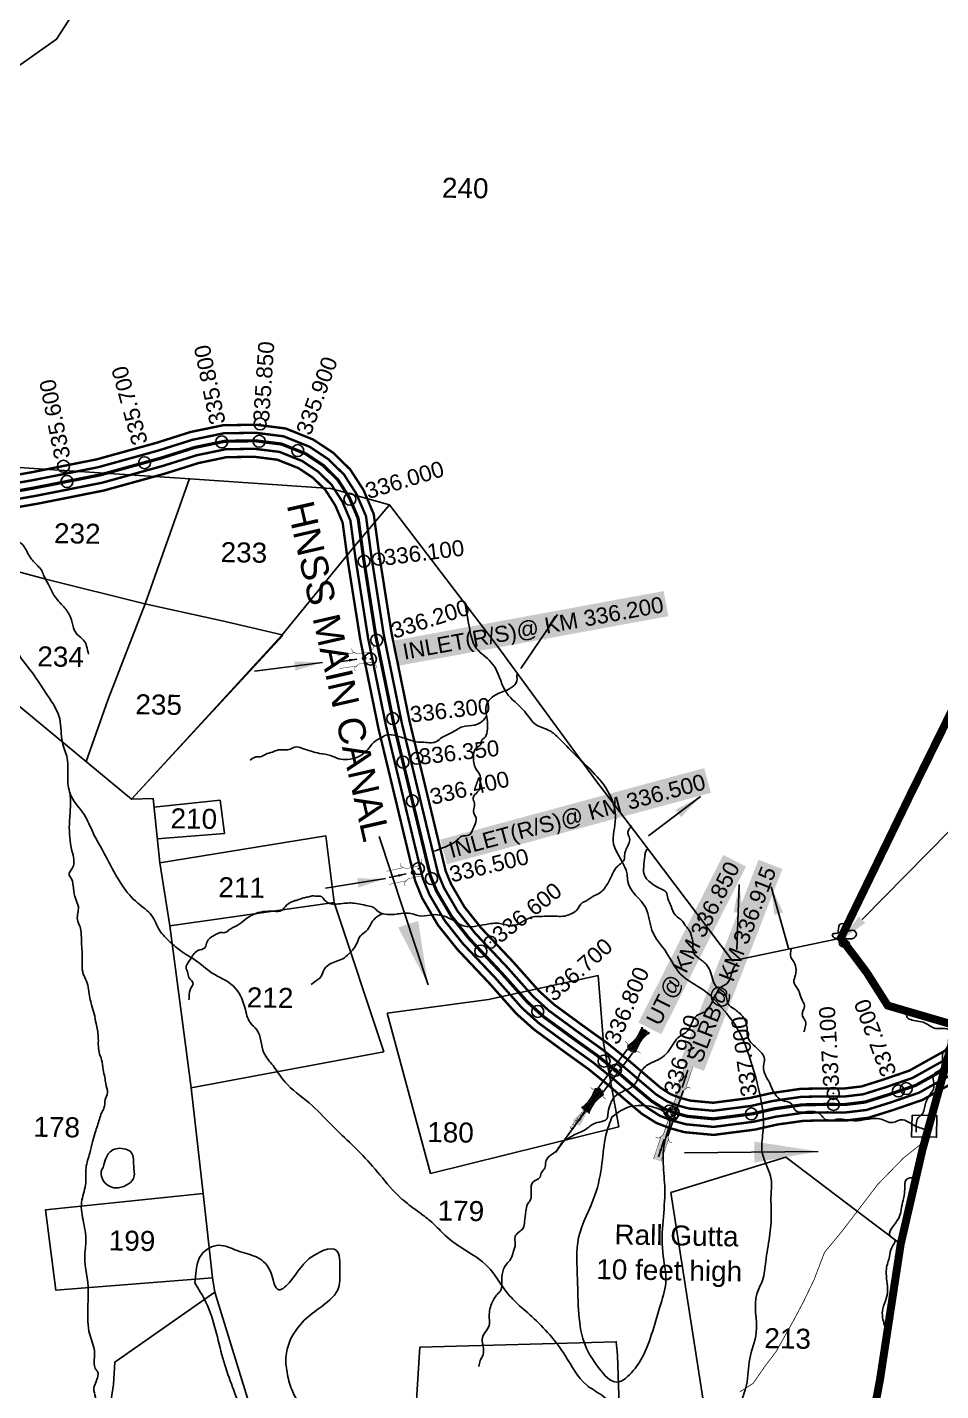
# Model space of a CAD drawing. Header units: feet. Extents: x 795890 to 801423, y 1560112 to 1569674.
# Drawn here: x 798912 to 800054, y 1566978 to 1568683 of the extents above; entities that cross this region are included whole.
import ezdxf
from ezdxf import colors
from ezdxf.entities.mleader import LeaderData, LeaderLine
from ezdxf.enums import TextEntityAlignment as Align
from ezdxf.math import Vec2, Vec3

# ---------------------------------------------------------------- set-up
doc = ezdxf.new("R2010")
doc.units = ezdxf.units.FT
doc.header["$LTSCALE"] = 15
doc.header["$MEASUREMENT"] = 0
doc.header["$PDMODE"] = 32
doc.header["$PDSIZE"] = 15
doc.linetypes.add('ACAD_ISO02W100', pattern=[15, 12, -3])
doc.linetypes.add('HIDDEN2', pattern=[0.1875, 0.125, -0.0625])
for name, color, linetype in [('CANAL1', 7, 'Continuous'), ('CRDS STONES', 7, 'Continuous'), ('CSMark', 72, 'Continuous'), ('HILL', 17, 'Continuous'), ('PLOT', 7, 'Continuous'), ('PLOT NO', 7, 'Continuous'), ('ROADS', 6, 'Continuous'), ('STRUCTURE', 5, 'Continuous'), ('TANKS-STREAM', 4, 'Continuous'), ('text2', 7, 'Continuous'), ('VILLAGE STONES', 240, 'Continuous')]:
    doc.layers.add(name, color=color, linetype=linetype)
doc.layers.add('VILLAGE BOUNDRY', color=5, linetype='HIDDEN2', lineweight=100)
doc.styles.get("Standard").update_dxf_attribs({"font": 'arial.ttf'})
doc.dimstyles.get("Standard").update_dxf_attribs({"dimtxt": 0.18, "dimasz": 35, "dimexe": 0.18, "dimexo": 0.0625, "dimgap": 0.09, "dimtad": 0, "dimtih": 1, "dimtoh": 1, "dimdec": 4, "dimzin": 0, "dimdsep": 46, "dimtxsty": 'Standard', "dimcen": 0.09, "dimadec": 0, "dimazin": 0, "dimtfac": 1, "dimtdec": 4, "dimtofl": 0, "dimtmove": 0, "dimatfit": 3, "dimfxl": 1, "dimtolj": 1, "dimtzin": 0, "dimarcsym": 0})

# ---------------------------------------------------------------- blocks, each defined once
blk = doc.blocks.new('UT')
at = {"layer": 'STRUCTURE'}
h = blk.add_hatch(dxfattribs=at)
h.set_pattern_fill('DASH', color=150, scale=8, angle=-39.6278, style=0)
h.set_pattern_definition([(320.372247933, (-4370.464, -6260.8811), (1.40800153113, 0.132407282), [1, -1])])
h.paths.add_polyline_path([(765163, 1700681.9), (765165.6, 1700680.6), (765167.2, 1700680.3), (765169.1, 1700680), (765172.4, 1700679.6), (765176.4, 1700679.3), (765179.5, 1700679.5), (765183.1, 1700679.9), (765187.7, 1700680.9), (765188.9, 1700681.2), (765193.1, 1700682.2), (765196.1, 1700680.2), (765196.1, 1700672.2), (765193.1, 1700670.2), (765190.5, 1700670.8), (765188.1, 1700671.3), (765185.5, 1700671.8), (765183.6, 1700672.1), (765181, 1700672.5), (765180.3, 1700672.5), (765178.5, 1700672.6), (765176.7, 1700672.6), (765174.6, 1700672.5), (765172.5, 1700672.3), (765170.4, 1700672), (765168.5, 1700671.7), (765166.1, 1700671.2), (765165, 1700670.8), (765163, 1700669.7)])
h.paths.add_polyline_path([(765259.1, 1700682.2), (765256.1, 1700680.2), (765256.1, 1700672.2), (765259.1, 1700670.2), (765261.9, 1700671), (765264.4, 1700671.6), (765266.4, 1700672), (765269.1, 1700672.5), (765272.7, 1700673), (765276.1, 1700673.1), (765278.6, 1700672.9), (765281.2, 1700672.7), (765283.9, 1700672.3), (765286.4, 1700671.9), (765288, 1700671.3), (765289.2, 1700670.6), (765289.1, 1700682.7), (765287.6, 1700681.8), (765285.7, 1700681.2), (765283, 1700680.7), (765281.2, 1700680.4), (765276.7, 1700679.9), (765272.7, 1700679.9), (765268.7, 1700680.3), (765264.8, 1700681), (765261.2, 1700681.7)])
at = {"layer": 'STRUCTURE', "color": 150, "const_width": 0.628}
for points in [[(765190.1, 1700688.2), (765190.1, 1700684.2), (765196.1, 1700680.2), (765256.1, 1700680.2), (765262.1, 1700684.2), (765262.1, 1700688.2)], [(765190.1, 1700664.2), (765190.1, 1700668.2), (765196.1, 1700672.2), (765256.1, 1700672.2), (765262.1, 1700668.2), (765262.1, 1700664.2)]]:
    blk.add_lwpolyline(points, dxfattribs=at)
at = {"layer": 'STRUCTURE', "color": 150}
for points in [[(765196.1, 1700680.2), (765256.1, 1700680.2)], [(765196.1, 1700672.2), (765256.1, 1700672.2)], [(765196.1, 1700672.2), (765256.1, 1700672.2)]]:
    blk.add_lwpolyline(points, dxfattribs=at)
at = {"layer": 'STRUCTURE', "color": 0}
blk.add_circle((765226.1, 1700676.2), 1.89, dxfattribs=at)
at = {"layer": 'STRUCTURE', "color": 150}
for points in [[(765163, 1700681.9), (765164.4, 1700681.1), (765167.9, 1700680.2), (765171.2, 1700679.8), (765176.1, 1700679.4), (765184.7, 1700680.3), (765193.1, 1700682.2)], [(765289.1, 1700682.7), (765287.8, 1700681.9), (765284.3, 1700680.9), (765280.9, 1700680.4), (765276.1, 1700679.8), (765267.4, 1700680.5), (765259.1, 1700682.2)], [(765163, 1700669.7), (765164.3, 1700670.6), (765167.8, 1700671.6), (765171.2, 1700672.1), (765176, 1700672.6), (765184.7, 1700672), (765193.1, 1700670.2)], [(765289.2, 1700670.6), (765287.8, 1700671.4), (765284.2, 1700672.3), (765280.9, 1700672.7), (765276.1, 1700673.1), (765267.4, 1700672.2), (765259.1, 1700670.2)]]:
    blk.add_spline(points, degree=3, dxfattribs=at)
at = {"layer": 'STRUCTURE', "color": 0}
blk.add_text('STREAM', height=5, dxfattribs=at).set_placement((765148.2, 1700675.8), align=Align.MIDDLE_CENTER)
for points in [[(765190.9, 1700676), (765164.2, 1700675.8)], [(765289.3, 1700676.7), (765265.4, 1700676.4)]]:
    blk.add_leader(points, dimstyle='Standard', override={"dimasz": 10, "dimgap": 0.09, "dimtad": 0}, dxfattribs=at)
blk = doc.blocks.new('SLB')
at = {"layer": 'STRUCTURE'}
h = blk.add_hatch(dxfattribs=at)
h.set_pattern_fill('DOTS', color=6, scale=20, angle=320.3722, style=0)
h.set_pattern_definition([(320.372247934, (-159.4327, -72.9564), (1.2786241598, 0.5641323054), [0, -1.25])])
h.paths.add_polyline_path([(769699.5, 1706871.1), (769699.5, 1706861.1), (769729.1, 1706861.1), (769732.1, 1706863.1), (769792.1, 1706863.1), (769795.1, 1706861.1), (769824.7, 1706861.1), (769824.7, 1706871.1), (769795.1, 1706871.1), (769792.1, 1706869.1), (769732.1, 1706869.1), (769729.1, 1706871.1)])
at = {"layer": 'STRUCTURE', "color": 6, "linetype": 'ACAD_ISO02W100', "ltscale": 0.5, "const_width": 0.5}
for points in [[(769699.5, 1706871.1), (769729.1, 1706871.1)], [(769795.1, 1706871.1), (769824.7, 1706871.1)], [(769699.5, 1706861.1), (769729.1, 1706861.1)], [(769795.1, 1706861.1), (769824.7, 1706861.1)]]:
    blk.add_lwpolyline(points, dxfattribs=at)
at = {"layer": 'STRUCTURE', "color": 6, "const_width": 0.628}
for points in [[(769726.1, 1706877.1), (769726.1, 1706873.1), (769732.1, 1706869.1), (769792.1, 1706869.1), (769798.1, 1706873.1), (769798.1, 1706877.1)], [(769726.1, 1706855.1), (769726.1, 1706859.1), (769732.1, 1706863.1), (769792.1, 1706863.1), (769798.1, 1706859.1), (769798.1, 1706855.1)]]:
    blk.add_lwpolyline(points, dxfattribs=at)
at = {"layer": 'STRUCTURE', "color": 6}
blk.add_lwpolyline([(769732.1, 1706863.1), (769792.1, 1706863.1)], dxfattribs=at)
blk.add_lwpolyline([(769732.1, 1706863.1), (769792.1, 1706863.1)], dxfattribs=at)
at = {"layer": 'STRUCTURE', "color": 0}
blk.add_circle((769762.1, 1706866.1), 1.24, dxfattribs=at)
for points in [[(769703.8, 1706866), (769726.7, 1706866)], [(769818.6, 1706865.8), (769795.7, 1706865.8)]]:
    blk.add_leader(points, dimstyle='Standard', override={"dimasz": 10, "dimgap": 0.09, "dimtad": 0}, dxfattribs=at)
blk = doc.blocks.new('IN')
at = {"layer": 'STRUCTURE', "color": 190, "const_width": 0.5}
for points in [[(763871.3, 1696666), (763849.3, 1696666)], [(763895.1, 1696672), (763895.1, 1696668), (763889.1, 1696664), (763881.7, 1696664), (763874.3, 1696664), (763868.3, 1696668), (763868.3, 1696672)], [(763871.3, 1696649.2), (763849.3, 1696649.2)], [(763868.3, 1696643.2), (763868.3, 1696647.2), (763874.3, 1696651.2), (763881.7, 1696651.2), (763881.7, 1696651.2), (763881.7, 1696651.2), (763889.1, 1696651.2), (763895.1, 1696647.2), (763895.1, 1696643.2)]]:
    blk.add_lwpolyline(points, dxfattribs=at)
at = {"layer": 'STRUCTURE', "color": 0}
blk.add_circle((763881.7, 1696657.6), 2.11, dxfattribs=at)
blk.add_leader([(763872.7, 1696657.6), (763851.2, 1696657.6)], dimstyle='Standard', override={"dimasz": 10, "dimgap": 0.09, "dimtad": 0}, dxfattribs=at)

msp = doc.modelspace()

# ---------------------------------------------------------------- linework, layer by layer
at = {"layer": 'CANAL1', "color": 1, "const_width": 3}
for points in [[(798867.1, 1568117.9), (798917.5, 1568126.6), (798998.2, 1568142.6), (799072.8, 1568163.2), (799116, 1568176.9), (799156.5, 1568185.3), (799197.9, 1568186), (799234.8, 1568181.3), (799269.5, 1568167.4), (799294.6, 1568150.7), (799315.7, 1568130), (799332.4, 1568104.2), (799345.1, 1568074.3), (799352.3, 1568021.4), (799367.5, 1567924.9), (799390, 1567815), (799425.3, 1567668.7), (799435.1, 1567628.1), (799441.9, 1567611.6), (799458.5, 1567583.2), (799479.4, 1567556.9), (799519.2, 1567514.7), (799551.9, 1567478), (799570.7, 1567461.1), (799607, 1567434.5), (799637.9, 1567412.4), (799664.5, 1567390.8), (799688.1, 1567370.5), (799704.3, 1567356.8), (799716.5, 1567349), (799727.9, 1567344.6), (799741.1, 1567341), (799769.7, 1567338.3), (799815.3, 1567344.2), (799842.2, 1567350.3), (799879.3, 1567355.7), (799912, 1567356.3), (799933.3, 1567356.1), (799955.3, 1567358.7), (799982.3, 1567367.2), (800015, 1567378.4), (800131, 1567443.1)], [(798874, 1568078.5), (798924.9, 1568087.3), (799007.4, 1568103.7), (799084.1, 1568124.9), (799126.1, 1568138.1), (799160.9, 1568145.4), (799195.7, 1568145.9), (799224.7, 1568142.2), (799250.8, 1568131.8), (799269.3, 1568119.5), (799284.5, 1568104.6), (799296.9, 1568085.3), (799306.2, 1568063.6), (799312.7, 1568015.5), (799328.2, 1567917.8), (799351, 1567806.3), (799386.4, 1567659.3), (799396.9, 1567615.8), (799405.9, 1567593.8), (799425.4, 1567560.5), (799449.2, 1567530.7), (799489.7, 1567487.7), (799523.5, 1567449.7), (799545.4, 1567430.1), (799583.5, 1567402.1), (799613.6, 1567380.5), (799638.8, 1567360.1), (799662.1, 1567340), (799680.6, 1567324.4), (799698.4, 1567313.2), (799715.4, 1567306.6), (799733.9, 1567301.5), (799770.4, 1567298.1), (799822.3, 1567304.8), (799849.5, 1567311), (799882.6, 1567315.7), (799912.2, 1567316.3), (799935.5, 1567316.1), (799963.7, 1567319.5), (799994.8, 1567329.2), (800031.4, 1567341.8), (800154.6, 1567410.4)]]:
    msp.add_lwpolyline(points, dxfattribs=at)
at = {"layer": 'CANAL1', "color": 5, "const_width": 3}
for points in [[(798868.9, 1568108), (798919.4, 1568116.8), (799000.5, 1568132.9), (799075.6, 1568153.7), (799118.5, 1568167.2), (799157.6, 1568175.3), (799197.4, 1568175.9), (799232.2, 1568171.5), (799264.8, 1568158.5), (799288.2, 1568142.9), (799307.9, 1568123.7), (799323.5, 1568099.4), (799335.4, 1568071.7), (799342.4, 1568019.9), (799357.7, 1567923.1), (799380.3, 1567812.8), (799415.6, 1567666.3), (799425.6, 1567625), (799432.9, 1567607.2), (799450.2, 1567577.5), (799471.9, 1567550.3), (799511.8, 1567508), (799544.8, 1567470.9), (799564.3, 1567453.4), (799601.1, 1567426.4), (799631.8, 1567404.4), (799658.1, 1567383.1), (799681.6, 1567362.9), (799698.4, 1567348.7), (799712, 1567340.1), (799724.8, 1567335.1), (799739.3, 1567331.1), (799769.9, 1567328.3), (799817, 1567334.3), (799844, 1567340.5), (799880.1, 1567345.7), (799912.1, 1567346.3), (799933.8, 1567346.1), (799957.4, 1567348.9), (799985.4, 1567357.7), (800019.1, 1567369.3), (800136.9, 1567434.9)], [(798872.3, 1568088.3), (798923, 1568097.2), (799005.1, 1568113.4), (799081.3, 1568134.5), (799123.6, 1568147.8), (799159.8, 1568155.3), (799196.3, 1568155.9), (799227.2, 1568152), (799255.5, 1568140.7), (799275.6, 1568127.3), (799292.3, 1568110.9), (799305.8, 1568090), (799315.9, 1568066.3), (799322.6, 1568017), (799338, 1567919.5), (799360.7, 1567808.4), (799396.1, 1567661.6), (799406.5, 1567618.8), (799414.9, 1567598.3), (799433.7, 1567566.2), (799456.7, 1567537.2), (799497.1, 1567494.5), (799530.6, 1567456.8), (799551.7, 1567437.8), (799589.4, 1567410.2), (799619.7, 1567388.5), (799645.2, 1567367.8), (799668.6, 1567347.6), (799686.6, 1567332.5), (799702.9, 1567322.1), (799718.5, 1567316.1), (799735.7, 1567311.4), (799770.2, 1567308.1), (799820.5, 1567314.6), (799847.7, 1567320.8), (799881.8, 1567325.7), (799912.2, 1567326.3), (799934.9, 1567326.1), (799961.6, 1567329.3), (799991.7, 1567338.7), (800027.3, 1567350.9), (800148.7, 1567418.6)]]:
    msp.add_lwpolyline(points, dxfattribs=at)
at = {"layer": 'CANAL1', "color": 1, "linetype": 'HIDDEN2', "ltscale": 5, "const_width": 4}
for points in [[(798961.3, 1568115), (799002.8, 1568123.2), (799078.5, 1568144.1), (799121, 1568157.5), (799158.7, 1568165.3), (799196.8, 1568165.9), (799201.8, 1568165.3)], [(799201.8, 1568165.3), (799229.7, 1568161.8), (799260.2, 1568149.6), (799281.9, 1568135.1), (799300.1, 1568117.3), (799314.7, 1568094.7), (799325.6, 1568069), (799332.5, 1568018.4), (799333, 1568015.3)], [(798870.6, 1568098.2), (798919.8, 1568106.8), (798961.3, 1568115)], [(799333, 1568015.3), (799347.8, 1567921.3), (799352.7, 1567897.7), (799370.5, 1567810.6), (799381.7, 1567764.2)], [(799381.7, 1567764.2), (799405.9, 1567664), (799414.1, 1567629.8), (799416, 1567621.9), (799423.9, 1567602.7), (799442, 1567571.9), (799464.3, 1567543.8), (799479.1, 1567528)], [(799479.1, 1567528), (799504.4, 1567501.2), (799537.7, 1567463.9), (799558, 1567445.6), (799595.3, 1567418.3), (799625.8, 1567396.5), (799651.7, 1567375.4), (799675.1, 1567355.2), (799685.5, 1567346.5), (799692.5, 1567340.6), (799707.5, 1567331.1), (799721.7, 1567325.6), (799737.5, 1567321.3), (799770.1, 1567318.2), (799818.8, 1567324.5), (799845.9, 1567330.7), (799880.9, 1567335.7), (799912.1, 1567336.3), (799934.4, 1567336.1), (799959.5, 1567339.1), (799988.5, 1567348.2), (800011.4, 1567356), (800023.2, 1567360.1), (800142.8, 1567426.8)]]:
    msp.add_lwpolyline(points, dxfattribs=at)
at = {"layer": 'CSMark', "color": 3}
for p in [(799201.8, 1568165.3), (798961.3, 1568115), (799333, 1568015.3), (799381.7, 1567764.2), (799479.1, 1567528), (799647.4, 1567378.9), (800011.3, 1567356), (799719.8, 1567325.8)]:
    msp.add_point(p, dxfattribs=at)
at = {"layer": 'HILL'}
for points in [[(799643.5, 1567320.7), (799668.2, 1567334.1), (799715.6, 1567316.4), (799710.9, 1567296.3), (799709.2, 1567229.8), (799706.6, 1567151.5), (799710.4, 1567113.2), (799703, 1567083.1), (799679.3, 1567017), (799662.6, 1566995.9), (799651.9, 1566989.2), (799625.8, 1567007.8), (799609.9, 1567034.4), (799600, 1567117.4), (799601.4, 1567170), (799621.8, 1567222.6), (799630.6, 1567262.6), (799635.6, 1567297.7), (799643.4, 1567321.2)], [(799006.5, 1567257.4), (799016.9, 1567278.3), (799034.8, 1567280.3), (799042.1, 1567275.7), (799044.8, 1567259.5), (799044.6, 1567243.5), (799035.6, 1567235.1), (799022.5, 1567231.9), (799013, 1567234.7), (799004.1, 1567251.1), (799005.1, 1567254.9), (799006.5, 1567257.4)], [(799121.3, 1567113.1), (799122.9, 1567128.8), (799129.5, 1567148.3), (799151.3, 1567160.1), (799174.4, 1567153.5), (799197, 1567146), (799215.2, 1567128.9), (799226.6, 1567104.4), (799240.9, 1567115.1), (799264.1, 1567143), (799298.5, 1567153.8), (799302.8, 1567129.8), (799300, 1567104.3), (799276.5, 1567081.2), (799255.8, 1567063.9), (799240.9, 1567042.9)], [(799240.9, 1567042.7), (799235.5, 1567022.8), (799236.7, 1567001.2), (799242.6, 1566979.9), (799257.2, 1566958.1), (799281.7, 1566944), (799297.4, 1566920.2), (799310.1, 1566885.7), (799313.1, 1566842.4), (799304.9, 1566800.5), (799286.8, 1566766.3), (799254.9, 1566741.7), (799210.7, 1566726.1), (799155.2, 1566714.8), (799133.6, 1566698.8), (799089.1, 1566649.9), (799064.3, 1566621.1), (799030.9, 1566608.7), (799001.3, 1566621.6), (798982.9, 1566641), (798953.4, 1566645.9), (798927.9, 1566656.4), (798933.5, 1566688.7), (798957.4, 1566717.8), (798974.2, 1566722), (799054.9, 1566703.4), (799102.1, 1566754.5), (799140.6, 1566789.6), (799164.9, 1566832.3), (799191.6, 1566879.2), (799179.4, 1566954.3), (799156.3, 1567018.9), (799135.2, 1567088.8), (799121.3, 1567113.1)]]:
    msp.add_spline(points, degree=3, dxfattribs=at)
at = {"layer": 'PLOT'}
for points in [[(799070.6, 1569023), (799076.4, 1568994.6), (799081.4, 1568969), (799052.2, 1568888.7), (799016.8, 1568773.8), (798948.4, 1568667.8), (798861, 1568606.8), (798858.2, 1568682.4), (798821, 1568680.9), (798870, 1568774.7), (798915.7, 1568852.2), (798959.8, 1568929.4), (799022.3, 1569033.2)], [(798590, 1568001.9), (798611.2, 1567980.1), (798682.6, 1567988.2), (798726, 1567979.1), (798734, 1568138.3), (798895.5, 1568133), (799115.1, 1568118.3), (799291.4, 1568106.4), (799364.8, 1568086), (799499.4, 1567909.7), (799621.9, 1567742.8), (799678, 1567669.2), (799793.9, 1567515.9), (799929.4, 1567544.2)], [(799230.6, 1567923.1), (799155.5, 1567940.8), (799058.6, 1567961.9), (798934.9, 1567993.1), (798880.9, 1568007.5), (798898.6, 1568132.8)], [(798985.3, 1567764.9), (799012.8, 1567842.9), (799059.2, 1567961.9), (799114.8, 1568118.9)], [(798726, 1567979.1), (799042.2, 1567717.8), (799230.6, 1567923.1), (799321.5, 1568034.4), (799364.8, 1568086)], [(799231.3, 1567922.6), (799042.2, 1567717.8)], [(799042.2, 1567717.8), (799069, 1567718.7), (799077.5, 1567638.3), (799285, 1567672.1), (799295.6, 1567588.7), (799089.9, 1567559.6), (799077.5, 1567638.3)], [(799074.2, 1567668.3), (799158.5, 1567675), (799152.8, 1567716.5), (799070.1, 1567708)], [(799089.9, 1567559.6), (799116.9, 1567356.8), (799357.6, 1567402.1), (799295.6, 1567588.7)], [(799416.3, 1567250), (799362.1, 1567450.4), (799488.5, 1567467.5), (799625.9, 1567497.4), (799632.5, 1567413.1), (799651.7, 1567308.2), (799416.3, 1567250)], [(799116.9, 1567356.8), (799131.8, 1567224.9), (798934.4, 1567204.4), (798947.5, 1567104), (799143.3, 1567119.3), (799131.8, 1567224.9)], [(799716.9, 1567225.9), (799860.7, 1567270.3), (799950.2, 1567202.2), (800004.3, 1567161.4)], [(799716.9, 1567225.9), (799765.7, 1566912.6), (799799, 1566834.7), (799807, 1566810.5), (799806.1, 1566791.2)], [(799143.3, 1567119.3), (799146.4, 1567101.6), (799217.5, 1566870.1), (798990.8, 1566801.1), (799019.7, 1566986.1), (799021.2, 1567014.1), (799146.4, 1567101.6)], [(799825.6, 1566809.8), (799654.8, 1566812.6), (799656.1, 1566846.5), (799650.1, 1567022.6), (799648.5, 1567039.6), (799402.6, 1567032.6), (799390.5, 1566839.8), (799656.1, 1566846.5)]]:
    msp.add_lwpolyline(points, dxfattribs=at)
at = {"layer": 'ROADS', "linetype": 'HIDDEN2', "ltscale": 13, "const_width": 1}
msp.add_lwpolyline([(799803.2, 1566976.9), (799819.8, 1566987.5), (799834.7, 1567009.2), (799848.7, 1567027.5), (799870.2, 1567065.9), (799882.9, 1567089.9), (799895.8, 1567116.7), (799909, 1567151.2), (799931.6, 1567178.5), (799975.5, 1567236.1), (800007.8, 1567269.2), (800036.4, 1567291.9)], dxfattribs=at)
at = {"layer": 'TANKS-STREAM'}
for points in [[(798830.8, 1568135.1), (798832.9, 1568114.1), (798836.6, 1568100.3), (798837, 1568086.7), (798840.3, 1568069.5), (798846.8, 1568042), (798846.2, 1568027.3), (798849.5, 1568012.5), (798853.6, 1568002.7), (798857.1, 1567986.1), (798864.8, 1567963.9), (798870.6, 1567953.5), (798887, 1567926.6), (798902, 1567897.3), (798918.1, 1567875.6), (798937, 1567847.5), (798952.3, 1567818.1), (798955.6, 1567788.7), (798961.6, 1567769), (798962.3, 1567743), (798966.5, 1567721.9), (798982.9, 1567698.5), (798994.1, 1567675.6), (799003.3, 1567658.6), (799020, 1567627.5), (799030.9, 1567609.5), (799049.6, 1567588.2), (799067.3, 1567572.5), (799077.1, 1567554.1), (799090.6, 1567539.2), (799103.7, 1567528.1), (799121.8, 1567516.6), (799142.9, 1567500.5), (799169.3, 1567484.3), (799183.9, 1567457.4), (799190.8, 1567438.1), (799198.8, 1567429.6), (799207.8, 1567400.7), (799219.1, 1567384.7), (799234.2, 1567364.2), (799264.3, 1567338.1), (799292.2, 1567310.7), (799343.7, 1567259.1), (799368.5, 1567229.6), (799384.7, 1567214.3), (799404.8, 1567199.2), (799419.4, 1567187.4), (799434.2, 1567172.8), (799457.1, 1567155.6), (799488.4, 1567132.9), (799509, 1567104.5), (799522.7, 1567089.2), (799542.8, 1567071), (799584.6, 1567022.4), (799611.3, 1566985.5), (799630.4, 1566972.6), (799663.1, 1566934.6), (799670.6, 1566922.9), (799695.7, 1566886.5), (799730.9, 1566849.9), (799753.7, 1566828.1), (799788.8, 1566801.3), (799802.7, 1566791.8), (799804.5, 1566792.7), (799789.8, 1566810.1), (799785.5, 1566817.2), (799781.4, 1566833.6), (799779.4, 1566848.2), (799776.9, 1566871.9), (799777.5, 1566884.2), (799784.4, 1566897.6), (799792, 1566919.5), (799799.1, 1566941.3), (799803.3, 1566959.7), (799811.4, 1566985.5), (799815.4, 1567018), (799823.6, 1567050.9), (799824.4, 1567099.4), (799831.3, 1567116), (799835.5, 1567139.9), (799840.2, 1567170.7), (799842.4, 1567200.1), (799842.1, 1567223.4), (799842.4, 1567242.4), (799831.2, 1567275.9), (799831.9, 1567300.9), (799832.3, 1567323.8), (799829.5, 1567342.2), (799814.7, 1567396.8), (799798.6, 1567433.5), (799786.7, 1567449.7), (799758.4, 1567478.6), (799728.5, 1567499.6), (799711.5, 1567525.8), (799693.2, 1567553.9), (799685.3, 1567581.8), (799662.9, 1567614.8), (799662, 1567624), (799645.2, 1567661.7), (799647.5, 1567694.3), (799641.7, 1567720.8), (799596.8, 1567773.6), (799576.7, 1567794.3), (799565.3, 1567803.3), (799548.5, 1567810.7), (799533.7, 1567827.8), (799511, 1567851.2), (799497.3, 1567881.6), (799489.5, 1567891.5), (799472, 1567908.6), (799465.2, 1567930), (799459.5, 1567961.2)], [(798988.1, 1567899.2), (798985.9, 1567909.3), (798982.2, 1567916.5), (798974.7, 1567923.3), (798969.5, 1567932), (798965.9, 1567945.5), (798957.3, 1567958.2), (798945, 1567973.1), (798938.1, 1567986.4), (798932.2, 1567998), (798929.3, 1568004.2), (798924.1, 1568010.2), (798915, 1568020.8), (798907.1, 1568034.4), (798891.9, 1568047.6), (798886.1, 1568053.4), (798882.1, 1568063.3), (798877.3, 1568079.3), (798869.3, 1568088.4), (798866.6, 1568093.9), (798865.1, 1568106.8), (798859.4, 1568122.9), (798857.1, 1568134.4)], [(799524.1, 1567873.8), (799523.3, 1567863.4), (799519.2, 1567858.6), (799509, 1567853.2), (799493.2, 1567845.2), (799486.3, 1567836.1), (799486.9, 1567818), (799487, 1567802.4), (799483.2, 1567794.2), (799480.1, 1567791.2), (799479.9, 1567788.2), (799472.2, 1567780.2), (799469.9, 1567771.8), (799473, 1567755.9), (799479, 1567743.7), (799478.1, 1567737.9), (799477.6, 1567730.8), (799469.5, 1567719.4), (799471.1, 1567712.8), (799470.4, 1567700), (799473.1, 1567694.9), (799470.6, 1567683.8), (799463.9, 1567672.8), (799455.4, 1567671.4), (799449.6, 1567666.9), (799441.4, 1567661.4), (799420.9, 1567652.9)], [(799190.4, 1567766.5), (799197.8, 1567770.7), (799202.9, 1567770.9), (799209.6, 1567773.9), (799218.4, 1567776.8), (799225.5, 1567779.4), (799240.9, 1567780.4), (799245.9, 1567782.9), (799255.8, 1567781.4), (799277.4, 1567775.1), (799291.2, 1567772.3), (799301.5, 1567768.4), (799312.3, 1567767.6), (799325.8, 1567770.7), (799340.9, 1567784.1), (799344.8, 1567788.7), (799354.4, 1567794.6), (799360.8, 1567798), (799373.6, 1567796.9), (799389.3, 1567792.1), (799400.6, 1567789.1), (799410.2, 1567788.9), (799419.4, 1567788.5), (799423.8, 1567790.1), (799430.5, 1567795), (799443.4, 1567801.4), (799456.3, 1567808.4), (799471, 1567810.4), (799475.9, 1567812.1), (799484, 1567818.7), (799486.3, 1567822.2)], [(798965.4, 1567725.9), (798965.6, 1567707.7), (798964.4, 1567686.7), (798967.6, 1567653.4), (798968.2, 1567631.8), (798964.1, 1567623.1), (798966.9, 1567618.2), (798969.5, 1567606.5), (798972.3, 1567592.7), (798975.6, 1567583.3), (798974.4, 1567567.6), (798977.7, 1567558.4), (798979.3, 1567548.4), (798979.8, 1567532.9), (798980.5, 1567522.8), (798981.8, 1567499), (798985.7, 1567490.5), (798990.1, 1567469.1), (798992.2, 1567460.6), (798995.4, 1567449.4), (798997.8, 1567437.2), (799000.5, 1567420.9), (799001.5, 1567401.6), (799004.7, 1567392), (799006.6, 1567379.6), (799008.7, 1567370.1), (799009.8, 1567362.2), (799012.1, 1567351), (799009.3, 1567342.2), (799007.6, 1567331.5), (799004.7, 1567325.6), (799001.9, 1567317.6), (798996.8, 1567301), (798993.5, 1567289.6), (798989.9, 1567275.4), (798985.2, 1567257), (798984.5, 1567235.7), (798979.6, 1567213.9), (798982.1, 1567188.7), (798985, 1567161.5), (798983.8, 1567151.2), (798987.9, 1567108.4), (798987.5, 1567083.5), (798987.5, 1567069.1), (798988.8, 1567052.8), (798995.2, 1567031), (798995.7, 1567019.3), (798997.7, 1567004.6), (798999.1, 1567003), (799000.3, 1566998.9), (798995.1, 1566981.4), (798996.9, 1566970.1), (798998.1, 1566959.3), (799001.3, 1566945.7), (799007.2, 1566935.2), (799020.6, 1566897.8), (799045.7, 1566869.6), (799057.1, 1566846.4), (799078.1, 1566818.9), (799104.2, 1566792.9), (799121.1, 1566765.7), (799140.1, 1566747.2), (799164.7, 1566723.5), (799189, 1566689.2), (799210.8, 1566653.3), (799226.5, 1566619.1), (799238.3, 1566591.1), (799237.5, 1566580), (799242.8, 1566551.7), (799235.6, 1566527.4), (799227.4, 1566513.9), (799226.8, 1566480.4), (799228.6, 1566448.9), (799229.3, 1566420.2), (799233.6, 1566391.2), (799237.3, 1566354), (799237.7, 1566287.8), (799242.4, 1566252.7), (799246.2, 1566222.5), (799258.8, 1566194), (799270.2, 1566175.4), (799289.5, 1566061.2), (799291.9, 1566035.2), (799299.5, 1566003.9), (799313.9, 1565962), (799330.2, 1565926.1), (799348.6, 1565884.4), (799360.6, 1565869.5), (799368.9, 1565844.6), (799417.8, 1565784.9), (799459.4, 1565728.8), (799491.4, 1565686.2), (799487.8, 1565678.5), (799485.2, 1565672.9), (799482.6, 1565666.3), (799480.3, 1565659.8), (799471.1, 1565653.7), (799462.8, 1565634.5), (799460.6, 1565627.1), (799456, 1565618.7), (799448.2, 1565613.2), (799439.6, 1565605.1), (799434.5, 1565600), (799433.3, 1565592.6), (799429.9, 1565579), (799424.5, 1565572.1), (799416.1, 1565566.2), (799409.9, 1565562.5), (799404.6, 1565552.2), (799402.7, 1565546.4), (799398, 1565541.2), (799392.7, 1565535.5), (799384, 1565528.2), (799376.6, 1565520.2), (799371.9, 1565514.4), (799366.9, 1565509.3), (799358.8, 1565503.8), (799350.3, 1565502.2), (799345.4, 1565497.3), (799339.4, 1565491.7), (799336.6, 1565489.2), (799332.5, 1565487.4), (799326.9, 1565482.8), (799316.5, 1565479.6), (799303.7, 1565479), (799296.5, 1565476.3), (799288.6, 1565469.6), (799279.4, 1565465.2), (799269, 1565463.2), (799264.4, 1565458.7), (799255.6, 1565450.3), (799252.2, 1565444.1), (799249.1, 1565437.5), (799244, 1565433.4), (799238.4, 1565428.4), (799232.5, 1565420.4), (799227.4, 1565408.5), (799224, 1565399.9), (799219.2, 1565395.9), (799213.6, 1565392.3), (799206.7, 1565386.3), (799202.6, 1565377.4), (799199.1, 1565370.3), (799194.4, 1565363), (799187.8, 1565356), (799182.4, 1565347.8), (799177.5, 1565343.1), (799179.1, 1565330.6), (799175.6, 1565324), (799173.7, 1565317.2), (799176.2, 1565305.4), (799171.4, 1565299.4), (799168.2, 1565288.8), (799170.1, 1565278.7), (799171.9, 1565271.4), (799167.9, 1565257.3), (799167.3, 1565254.8), (799166.9, 1565248.6), (799168.1, 1565234.6), (799167.5, 1565226.6), (799168.5, 1565217.7), (799174.9, 1565213.1), (799184.5, 1565195.7), (799191.1, 1565192), (799193.9, 1565187.6), (799197.4, 1565179.1), (799199.9, 1565171.6), (799211.9, 1565157.7), (799218.5, 1565150.4), (799222.8, 1565141.3), (799226.1, 1565136), (799231.2, 1565136), (799239.5, 1565129.4)], [(799668.1, 1567684.6), (799663.8, 1567679), (799663.2, 1567674.1), (799664.8, 1567670.8), (799664.5, 1567663.3), (799659.1, 1567649.1), (799658.3, 1567642.1), (799653.7, 1567637.2), (799647.5, 1567631), (799642.8, 1567622.3), (799637.9, 1567612.6), (799633.6, 1567606.2), (799628, 1567600.7), (799620.6, 1567597.1), (799610.3, 1567590.5), (799606.4, 1567588.7), (799598.5, 1567578.4), (799592.1, 1567574.6), (799584, 1567571.7), (799574.5, 1567571.4), (799564, 1567571.7), (799553.3, 1567571.2), (799546.7, 1567571.2), (799531, 1567564.5), (799518.8, 1567559.6), (799502.8, 1567562.4), (799485.2, 1567561.2), (799474.4, 1567559.4), (799461.2, 1567558.5), (799447.7, 1567564.5), (799440.9, 1567568.3), (799419.2, 1567573.4), (799405.3, 1567571.7), (799391.6, 1567574.8), (799379.2, 1567575), (799370.9, 1567573.7), (799359.4, 1567574.1), (799351.4, 1567576.8), (799345.6, 1567581.9), (799337.6, 1567584.5), (799318.4, 1567588), (799310.8, 1567587.9), (799291.6, 1567587.1), (799285, 1567590.2), (799278, 1567596.5), (799275.7, 1567596.5), (799268.3, 1567596.8), (799262.2, 1567595.5), (799257.2, 1567594.4), (799251.4, 1567592.4), (799246.9, 1567591), (799236.5, 1567585.6), (799229.7, 1567578.7), (799220.1, 1567577.7), (799194.6, 1567573.8), (799184, 1567567), (799174.4, 1567560.1), (799163.5, 1567553.9), (799158.9, 1567551), (799152.8, 1567551.2), (799149.1, 1567549.5), (799144.6, 1567547.2), (799136.7, 1567539.5), (799134.2, 1567532.4), (799125, 1567528.5), (799114.8, 1567516.1), (799110.4, 1567506.7), (799112.1, 1567501.8), (799113.9, 1567494.7), (799119.1, 1567487.5), (799116.8, 1567482.5), (799114.2, 1567470.5), (799114, 1567467)], [(799777.3, 1567480.8), (799775, 1567482.3), (799770.1, 1567489.4), (799766.9, 1567500.5), (799762, 1567510.2), (799751.7, 1567519), (799745.1, 1567526.1), (799744.2, 1567533.3), (799743.9, 1567542), (799742.3, 1567548), (799738.7, 1567555.5), (799734.7, 1567560.1), (799731.2, 1567565.4), (799722.5, 1567572.7), (799717, 1567584.1), (799713.2, 1567593.7), (799710.8, 1567601.7), (799705.3, 1567605.4), (799699.3, 1567608.2), (799690.8, 1567613.9), (799685.1, 1567620.2), (799682.9, 1567625.4), (799682.9, 1567633.1), (799684.1, 1567646.5), (799685.1, 1567651.4), (799687.4, 1567655.9), (799687.8, 1567656.4)], [(798636, 1567626), (798649.2, 1567627.1), (798671.4, 1567625.5), (798695.5, 1567621), (798711.5, 1567615.9), (798722.3, 1567612), (798723.7, 1567602.2), (798726.4, 1567590), (798723.8, 1567574.2), (798725.9, 1567558.3), (798725.8, 1567549), (798723.1, 1567540.8), (798717.7, 1567514.5), (798715.9, 1567498.3), (798708.5, 1567489.5), (798706, 1567476.6), (798696.6, 1567463.2), (798688.8, 1567460), (798673.2, 1567454.8), (798664.1, 1567451.6), (798646.8, 1567447.9), (798639.9, 1567441.5), (798632.4, 1567425.5), (798624.5, 1567412.4), (798613.4, 1567395.4), (798610.9, 1567378.6), (798609.8, 1567361.4), (798607.7, 1567346.5), (798602.6, 1567338.7), (798602, 1567332.5), (798604.4, 1567320.4), (798603.7, 1567307), (798601.2, 1567300.3), (798599.2, 1567293.3), (798598.5, 1567278.2), (798598, 1567266.7), (798593.7, 1567257.8), (798596.4, 1567248.6), (798602.3, 1567239.1), (798608.7, 1567228.5), (798610.4, 1567209.5), (798609.9, 1567193), (798611.8, 1567178.5), (798613.9, 1567167), (798619.3, 1567155.6), (798620, 1567150.1), (798618.8, 1567141), (798621.4, 1567128.1), (798626.5, 1567119.9), (798625.9, 1567109.3), (798630.8, 1567095), (798632.5, 1567086.4), (798630.3, 1567076.1), (798624.7, 1567062.4), (798624.6, 1567055.2), (798627.5, 1567036.4), (798626.2, 1567030.4), (798623.2, 1567019.7), (798623.7, 1567017.3), (798627.9, 1567008.6), (798631.9, 1567000.9), (798632.6, 1566990.6), (798634.3, 1566970.8), (798638.6, 1566965.4), (798649.5, 1566951.4), (798658.6, 1566938.5), (798669.2, 1566928.8), (798675.5, 1566923), (798679.2, 1566914), (798684.5, 1566905.1), (798689.5, 1566901.3), (798695.2, 1566895.6), (798699.5, 1566889.2), (798701.6, 1566884.2), (798711.3, 1566878.5), (798717.7, 1566871), (798731.3, 1566865.6), (798749.6, 1566863.8), (798772.8, 1566868.4), (798792.6, 1566865.6), (798803.9, 1566868.9), (798812.5, 1566872.8), (798824.3, 1566870.4), (798835.8, 1566869.6), (798851.8, 1566875.3), (798861.4, 1566886.1), (798868.8, 1566888.9), (798883.7, 1566887), (798908, 1566897.1), (798915.9, 1566901.9), (798939.3, 1566895.8), (798949.9, 1566896.4), (798957.1, 1566899.6), (798969.8, 1566902.4), (798983.4, 1566904.4), (798991.6, 1566906.8)], [(799266.7, 1567486.2), (799274.2, 1567491.6), (799278.4, 1567495.3), (799282.3, 1567503.2), (799289.4, 1567511.2), (799306.3, 1567518.4), (799314.1, 1567524.5), (799324.2, 1567538.2), (799328.4, 1567546.8), (799335.5, 1567552.7), (799346.8, 1567569), (799356.5, 1567574.8)], [(799883.2, 1567427), (799884.5, 1567441.7), (799881.4, 1567447.1), (799882.1, 1567452.9), (799883.8, 1567460.3), (799881, 1567466.4), (799876.4, 1567478.9), (799870.7, 1567489.4), (799872.7, 1567498.1), (799873.4, 1567504.7), (799870.6, 1567514.3), (799867, 1567520.4), (799867.2, 1567530.7)], [(799476.6, 1567008.6), (799478.3, 1567016), (799482.1, 1567023.6), (799481.9, 1567033.6), (799480.7, 1567042.6), (799484.5, 1567051.7), (799489.7, 1567059.9), (799489.6, 1567069.1), (799492.6, 1567087.1), (799500, 1567099.2), (799503.5, 1567103.2), (799505.4, 1567111.3), (799505.8, 1567123.5), (799511, 1567136.4), (799516.4, 1567142.9), (799519.6, 1567151.5), (799522.2, 1567161.8), (799521.9, 1567170.9), (799532.1, 1567181.7), (799533.8, 1567189.6), (799535.3, 1567202.7), (799537.6, 1567211.4), (799541, 1567216.4), (799544.2, 1567239), (799553.2, 1567245.3), (799555.4, 1567251.7), (799559, 1567256.4), (799560.2, 1567264.3), (799564.8, 1567271.6), (799569.6, 1567274.9), (799574.9, 1567279.7), (799580.8, 1567288.5), (799590, 1567294.7), (799596.7, 1567298.5), (799604.5, 1567302), (799614.1, 1567307.8), (799619.5, 1567311.7), (799637.6, 1567320), (799637.9, 1567323.8), (799640.6, 1567335), (799642.9, 1567340.7), (799652.1, 1567350), (799668.1, 1567358.2), (799673.8, 1567364.4), (799677.2, 1567372.8), (799686.5, 1567384.7), (799704.3, 1567394), (799719.7, 1567411.4), (799725.7, 1567419.4), (799737.7, 1567428.2), (799742.8, 1567437.3), (799747.5, 1567445.9), (799761.7, 1567453.8), (799765.6, 1567459.1), (799767.4, 1567461.8), (799771, 1567470.7), (799775.2, 1567477.5), (799778.4, 1567482.2), (799786, 1567486.4), (799789.7, 1567491), (799792.2, 1567497.8), (799795.1, 1567506.7), (799799.7, 1567512.7)], [(799776.9, 1567480.9), (799784.2, 1567475.2), (799789.2, 1567460.8), (799795.5, 1567455.8), (799806.7, 1567446), (799812.2, 1567432.2), (799812.8, 1567421.4), (799824.1, 1567406.8), (799833.8, 1567393.3), (799832.8, 1567384.5), (799833.6, 1567376.5), (799841.1, 1567361.6), (799844.6, 1567353.1), (799856.3, 1567341.2), (799866.8, 1567337.6), (799872.5, 1567328.9), (799889.8, 1567327.4), (799904.4, 1567323.4), (799910, 1567317.3), (799918.1, 1567316.3), (799924.6, 1567317.7), (799934, 1567317.5), (799949.9, 1567315.8), (799957.9, 1567316.9), (799966.9, 1567318.2), (799978, 1567318.3), (799994.3, 1567313.5), (800001.3, 1567316.1), (800006.8, 1567317), (800016.5, 1567312.7), (800024.8, 1567308.3), (800031.9, 1567305.8), (800038, 1567302.3)], [(800023.8, 1567301.5), (800023.8, 1567309.3), (800025.1, 1567317.7), (800032.4, 1567325.9), (800034, 1567331.8), (800039.3, 1567345.8), (800045.2, 1567355.5), (800045.3, 1567365.7), (800045.7, 1567374), (800054.1, 1567380), (800056.6, 1567387.8), (800056.7, 1567394.5), (800057.4, 1567401.8), (800062.9, 1567408.2), (800064.9, 1567419.6), (800067.4, 1567427), (800059.4, 1567431.1), (800048, 1567431.3), (800034.8, 1567438), (800025, 1567440.5), (800011.8, 1567446.1), (800013, 1567453.1)]]:
    msp.add_spline(points, degree=3, dxfattribs=at)
at = {"layer": 'TANKS-STREAM', "linetype": 'Continuous', "lineweight": -2}
msp.add_spline([(800023.5, 1567244.6), (800011.2, 1567242.1), (800009.4, 1567230.1), (800008.2, 1567219.7), (800005.4, 1567207.7), (800002, 1567194.2), (799991.8, 1567170.8), (799997, 1567166.9), (799993.1, 1567157.3), (799990.3, 1567145.9), (799986.4, 1567130.8), (799988, 1567105.7), (799986.3, 1567093.7), (799981.9, 1567080.8), (799981.7, 1567069.8), (799987.5, 1567051.4)], degree=3, dxfattribs=at)
at = {"layer": 'text2', "color": 2}
for p in [(799203, 1568187), (798957, 1568134), (799351, 1568018), (799341, 1567893), (799399, 1567769), (799401, 1567631), (799491, 1567539), (799920, 1567350), (799718, 1567323)]:
    msp.add_point(p, dxfattribs=at)
at = {"layer": 'text2', "color": 3}
for p in [(799154.9, 1568164.5), (799250, 1568153.6), (799058.4, 1568138.5), (799315.3, 1568092.8), (799348.8, 1567916.6), (799368.9, 1567818.6), (799393.4, 1567715.6), (799417.4, 1567618.6), (799550.2, 1567452.6), (799633.2, 1567390.5), (800001.4, 1567353.1), (799715.4, 1567328), (799817.5, 1567324.3), (799920.2, 1567336.2)]:
    msp.add_point(p, dxfattribs=at)
at = {"layer": 'VILLAGE BOUNDRY', "lineweight": -2, "ltscale": 10, "const_width": 10}
msp.add_lwpolyline([(800104.5, 1567901.9), (800016.4, 1567723.4), (799929.4, 1567544.2), (799961.7, 1567501.3), (799988.1, 1567459.8), (800074.3, 1567434.6), (800031.4, 1567279.1), (800004.3, 1567161.4), (799978.4, 1566992), (799969.1, 1566942.7)], dxfattribs=at)
at = {"layer": 'VILLAGE STONES', "lineweight": -2}
msp.add_lwpolyline([(800018.5, 1567322.7), (800049.7, 1567322.2), (800049.2, 1567295.2), (800018, 1567295.7)], close=True, dxfattribs=at)
msp.add_spline([(799926.3, 1567553), (799929.7, 1567562.2), (799936.3, 1567559.2), (799935.4, 1567552), (799944.1, 1567554.2), (799948.9, 1567549.6), (799943, 1567543.3), (799935.7, 1567543.3), (799940.1, 1567537), (799933, 1567533), (799927.4, 1567538.3), (799930.1, 1567543.5), (799920.9, 1567544.7), (799919.2, 1567549.1), (799926.3, 1567551), (799926.3, 1567553)], degree=3, dxfattribs=at)

# ---------------------------------------------------------------- block references
at = {"layer": 'STRUCTURE', "color": 0}
for name, p, rotation in [('IN', (294063.6, -222878), 8.482076115219899), ('IN', (411519.6, -252185.6), 12.20659664348343), ('UT', (1690815.1, -70818.6), 52.77142554053405), ('SLB', (2170500.9, 291831.9), 71.33663093702062)]:
    msp.add_blockref(name, p, dxfattribs=dict(at, rotation=rotation))

# ---------------------------------------------------------------- texts
at = {"layer": 'CSMark', "color": 1}
for s, rotation, p in [('335.800', 101.7023, (799150.2, 1568186.4)), ('335.850', 86.1225, (799204.1, 1568189.5)), ('335.900', 70.0963, (799256.7, 1568174.8)), ('335.700', 105.4297, (799053.1, 1568161.2)), ('335.600', 101.1782, (798955.9, 1568143.3)), ('336.000', 16.9863, (799335.4, 1568102.4)), ('336.100', 7.186, (799357.9, 1568019.8)), ('336.200', 17.9439, (799367.7, 1567927.7)), ('336.300', 6.5549, (799390.4, 1567823.5)), ('336.350', 6.5549, (799401.7, 1567770.7)), ('336.400', 13.5586, (799415.9, 1567720.3)), ('336.500', 13.5586, (799440.2, 1567623.3)), ('336.600', 38.4258, (799497.1, 1567544.7)), ('336.700', 41.7031, (799563.8, 1567471.2)), ('336.800', 66.9531, (799641.7, 1567413.5)), ('337.200', 110.7102, (799990.3, 1567372.1)), ('337.100', 93.1536, (799917.5, 1567358.1)), ('336.900', 74.462, (799717, 1567350.1)), ('337.000', 97.4399, (799814.9, 1567346))]:
    msp.add_text(s, height=20, rotation=rotation, dxfattribs=at).set_placement(p, align=Align.MIDDLE_LEFT)
at = {"layer": 'PLOT NO', "lineweight": -2}
for s, p in [('240', (799459.6, 1568481.9)), ('232', (798974.3, 1568050)), ('233', (799182.7, 1568026.3)), ('234', (798953.4, 1567896)), ('235', (799076.1, 1567836.1)), ('210', (799120.1, 1567693.5)), ('211', (799179.9, 1567607.4)), ('212', (799215.5, 1567469.7)), ('178', (798948.6, 1567307.9)), ('180', (799441.2, 1567301.3)), ('179', (799454.2, 1567203.2)), ('199', (799042.8, 1567165.8)), ('213', (799862.9, 1567043.6))]:
    msp.add_text(s, height=25, rotation=359.064, dxfattribs=at).set_placement(p, align=Align.MIDDLE_CENTER)
at = {"layer": 'PLOT NO', "color": 7, "lineweight": -2}
for s, p in [('Rall Gutta ', (799646.1, 1567161.2)), ('10 feet high', (799623.3, 1567117.9))]:
    msp.add_text(s, height=25, rotation=359.064, dxfattribs=at).set_placement(p)
at = {"layer": 'STRUCTURE', "color": 5, "char_height": 20, "attachment_point": 1, "bg_fill": 1, "box_fill_scale": 1.3, "bg_fill_color": 7, "bg_fill_true_color": 16777215, "bg_fill_transparency": 4390977}
for s, insert, width, rotation in [('\\pi1.4029;INLET(R/S)@ KM 336.200', (799378.4, 1567911.5), 330.023, 10.3864), ('\\pi1.4029;INLET(R/S)@ KM 336.500', (799435.7, 1567663.1), 330.023, 15.148), ('\\pi1.1982;UT@ KM 336.850', (799684.3, 1567441.2), 222.901, 63.1523), ('\\pi0.72756;SLRB@ KM 336.915', (799736.1, 1567393.1), 258.863, 68.7606)]:
    msp.add_mtext(s, dxfattribs=dict(at, insert=insert, width=width, rotation=rotation))
at = {"layer": 'VILLAGE STONES'}
msp.add_text('HNSS MAIN CANAL', height=33.904, rotation=282.8552, dxfattribs=at).set_placement((799236.1, 1568085.9))

# ---------------------------------------------------------------- leaders
at = {"layer": 'CRDS STONES', "color": 1}
ml = msp.add_multileader_mtext('Standard', dxfattribs=at)
ml.set_content('BY JUNCTION\\P799892\\P1567575', color=1)
ml.set_leader_properties()
ml.build(insert=Vec2(0, 0))
ml.multileader.update_dxf_attribs({"dogleg_length": 0.36, "arrow_head_size": 35})
ctx = ml.context
ctx.base_point, ctx.char_height, ctx.arrow_head_size, ctx.landing_gap_size, ctx.plane_origin = Vec3(800099.7, 1567713.1), 35, 35, 0.09, Vec3(799165.4, 1567817.5)
notes = []
notes.append((ctx, [(0, (1, 1, 0), (800099.7, 1567713.1), (1, 0), 1.396927018504357e-11, [(0, [(799931.5, 1567542.5)], 0, [])])]))
ctx.mtext.insert, ctx.mtext.flow_direction = Vec3(800099.8, 1567730.9), 5
at = {"layer": 'VILLAGE BOUNDRY', "linetype": 'Continuous', "lineweight": -2}
for points in [[(799574.8, 1567948.9), (799529.2, 1567881.3)], [(799281.1, 1567888.8), (799196, 1567877.7)], [(799754, 1567721.1), (799688.9, 1567671.9)], [(799359.7, 1567618.5), (799284.6, 1567606.7)], [(799802.4, 1567611.3), (799799.4, 1567529.9)], [(799842.2, 1567608.4), (799864.3, 1567530)], [(799619, 1567341.1), (799572.5, 1567276.1)]]:
    msp.add_leader(points, dimstyle='Standard', override={"dimgap": 0.09, "dimtad": 0}, dxfattribs=at)
at = {"layer": 'VILLAGE STONES'}
for points, override in [([(799413.2, 1567485.6), (799352.1, 1567671.1)], {"dimasz": 80, "dimgap": 0.09, "dimtad": 0, "dimtfill": 2, "dimtfillclr": 5}), ([(799901.2, 1567277.5), (799733.7, 1567275.7)], {"dimasz": 80, "dimtfill": 2, "dimtfillclr": 5})]:
    msp.add_leader(points, dimstyle='Standard', override=override, dxfattribs=at)
for ctx, leaders in notes:
    for number, flags, end, landing, length, lines in leaders:
        leader = LeaderData()
        leader.index, (leader.has_last_leader_line, leader.has_dogleg_vector, leader.attachment_direction) = number, flags
        leader.last_leader_point, leader.dogleg_vector, leader.dogleg_length = Vec3(end), Vec3(landing), length
        for number, points, colour, breaks in lines:
            line = LeaderLine()
            line.index, line.vertices, line.color, line.breaks = number, Vec3.list(points), colors.encode_raw_color(colour), breaks
            leader.lines.append(line)
        ctx.leaders.append(leader)

doc.saveas('drawing.dxf')
